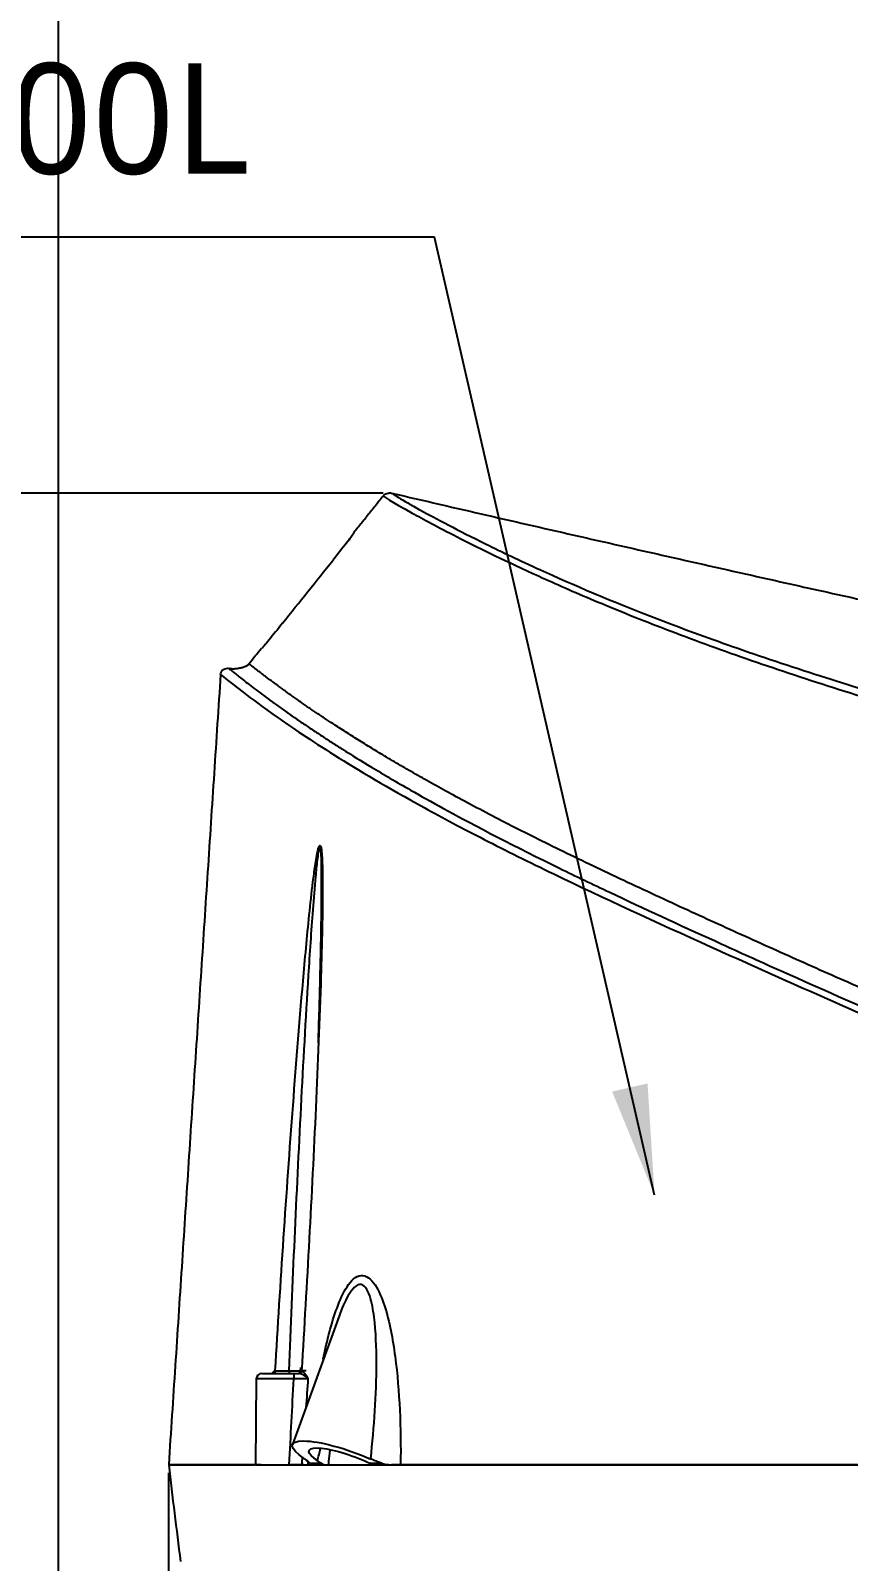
# Model space of a CAD drawing. Extents: x 796 to 6898, y -63 to 2465.
# Drawn here: x 972.8 to 1120.7, y 647.1 to 924.1 of the extents above; entities that cross this region are included whole.
import ezdxf

# ---------------------------------------------------------------- set-up
doc = ezdxf.new("R2010")
doc.units = 0
doc.header["$LTSCALE"] = 20
doc.header["$MEASUREMENT"] = 0
doc.layers.get('0').update_dxf_attribs({"linetype": 'CONTINUOUS'})
doc.layers.get('DEFPOINTS').update_dxf_attribs({"linetype": 'CONTINUOUS'})
for name, color, linetype in [('1', 7, 'CONTINUOUS'), ('2', 2, 'CONTINUOUS'), ('6', 6, 'CONTINUOUS')]:
    doc.layers.add(name, color=color, linetype=linetype)
doc.styles.add('ROMANS', font='NanumGothic.ttf', dxfattribs={"height": 10.144927})
doc.styles.get("Standard").update_dxf_attribs({"font": 'NanumGothic.ttf'})
doc.dimstyles.get("Standard").update_dxf_attribs({"dimtxt": 2.7, "dimasz": 2.5, "dimexe": 1.5, "dimexo": 1.5, "dimgap": 1.5, "dimtad": 1, "dimdec": 0, "dimlfac": 10, "dimzin": 0, "dimdsep": 46, "dimtxsty": 'Standard', "dimcen": 0, "dimclrt": 2, "dimadec": 0, "dimazin": 0, "dimtfac": 1, "dimtdec": 0, "dimtmove": 0, "dimatfit": 3, "dimfxl": 0, "dimtolj": 1, "dimtzin": 0, "dimarcsym": 0})

# ---------------------------------------------------------------- blocks, each defined once
blk = doc.blocks.new('*D40')
at = {"color": 3, "lineweight": -2}
for p, q in [((997.8, 663.1), (997.8, 170.44)), ((1282.8, 217.31), (1282.8, 170.44)), ((1027.8, 175.44), (1252.8, 175.44))]:
    blk.add_line(p, q, dxfattribs=at)
at = {"color": 3}
for points in [[(1027.8, 180.44), (1027.8, 170.44), (997.8, 175.44)], [(1252.8, 180.44), (1252.8, 170.44), (1282.8, 175.44)]]:
    blk.add_solid(points, dxfattribs=at)
at = {"layer": 'DEFPOINTS', "color": 0}
for p in [(997.8, 664.6), (1282.8, 218.81), (1282.8, 175.44)]:
    blk.add_point(p, dxfattribs=at)
at = {"color": 2, "insert": (1140.3, 201.78), "char_height": 30, "attachment_point": 5}
blk.add_mtext('\\A1;285', dxfattribs=at)
blk = doc.blocks.new('*D35')
at = {"color": 3, "lineweight": -2}
for p, q in [((1036.6, 840.42), (836.73, 840.42)), ((841.73, 810.42), (841.73, 314.6)), ((1016.31, 284.6), (836.73, 284.6))]:
    blk.add_line(p, q, dxfattribs=at)
at = {"color": 3}
for points in [[(836.73, 810.42), (846.73, 810.42), (841.73, 840.42)], [(836.73, 314.6), (846.73, 314.6), (841.73, 284.6)]]:
    blk.add_solid(points, dxfattribs=at)
at = {"layer": 'DEFPOINTS', "color": 0}
for p in [(1038.1, 840.42), (841.73, 284.6), (1017.81, 284.6)]:
    blk.add_point(p, dxfattribs=at)
at = {"color": 2, "insert": (815.57, 562.51), "char_height": 30, "attachment_point": 5, "rotation": 90}
blk.add_mtext('\\A1;555', dxfattribs=at)
blk = doc.blocks.new('*D33')
at = {"color": 3, "lineweight": -2}
for p, q in [((1722.08, 671.13), (1722.08, 20.68)), ((977.8, 283.1), (977.8, 20.68)), ((1007.8, 25.68), (1692.08, 25.68))]:
    blk.add_line(p, q, dxfattribs=at)
at = {"color": 3}
for points in [[(1007.8, 30.68), (1007.8, 20.68), (977.8, 25.68)], [(1692.08, 30.68), (1692.08, 20.68), (1722.08, 25.68)]]:
    blk.add_solid(points, dxfattribs=at)
at = {"layer": 'DEFPOINTS', "color": 0}
for p in [(1722.08, 672.63), (977.8, 284.6), (1722.08, 25.68)]:
    blk.add_point(p, dxfattribs=at)
at = {"color": 2, "insert": (1349.94, 51.84), "char_height": 30, "attachment_point": 5}
blk.add_mtext('\\A1;745', dxfattribs=at)

msp = doc.modelspace()

# ---------------------------------------------------------------- linework, layer by layer
at = {"layer": '1', "color": 0, "linetype": 'Continuous'}
for p, q in [((1028.43, 691), (1020.2, 668.24)), ((1019.53, 681.6), (1021.62, 681.6)), ((1013.65, 680.11), (1013.52, 664.6)), ((1020.42, 680.11), (1013.65, 680.11)), ((1014.65, 681.1), (1020.46, 681.1)), ((1023.35, 664.85), (1025.41, 664.85)), ((1034.31, 664.85), (1036.35, 664.85)), ((1013.52, 664.6), (1019.62, 664.6))]:
    msp.add_line(p, q, dxfattribs=at)
msp.add_arc((1014.65, 680.1), 1, 90, 179.5, dxfattribs=at)
for centre, major_axis, ratio, start_param, end_param in [((1016.66, 681.6), (0, 0.5), 0.91276, 3.141593, 4.645772), ((1016.61, 681.6), (0.069, -0.495), 0.930308, 6.259319, 7.659119), ((1019.68, 681.6), (0, 0.5), 0.295777, 1.579523, 3.141593), ((1021.14, 681.6), (0, -0.5), 1, 0.000122, 1.514505), ((1021.32, 681.6), (0, 0.5), 0.926183, 3.141593, 4.645863), ((1021.38, 681.6), (0.063, 0.496), 0.904088, 3.303319, 4.760524), ((1020.46, 680.1), (0, -1), 0.041561, 3.141593, 4.703662)]:
    msp.add_ellipse(centre, major_axis=major_axis, ratio=ratio, start_param=start_param, end_param=end_param, dxfattribs=at)
at = {"layer": '1', "color": 0, "linetype": 'Continuous', "extrusion": (0, 0, -1)}
for major_axis, start_param, end_param in [((-10.34, 3.75), 5.536393, 8.148925), ((-7.35, 2.66), 5.536241, 8.151551)]:
    msp.add_ellipse((1030.54, 664.49), major_axis=major_axis, ratio=0.22463, start_param=start_param, end_param=end_param, dxfattribs=at)
at = {"layer": '1', "color": 0, "linetype": 'Continuous'}
for points, degree in [([(1036.6, 839.89), (1030.97, 832.86)], 1), ([(1038.1, 840.42), (1150.15, 814.39), (1274.16, 788.76)], 2), ([(1018.42, 816.9), (1021.46, 820.7), (1024.5, 824.5), (1027.54, 828.3)], 3), ([(1012.33, 809.54), (1013.08, 810.48), (1013.83, 811.41), (1014.58, 812.35)], 3), ([(1012.33, 809.54), (1012.06, 809.21), (1011.8, 808.87), (1010.29, 808.52), (1009.31, 808.5), (1008.74, 808.67)], 5), ([(1012.34, 809.53), (1012.23, 809.18), (1011.45, 808.97)], 2), ([(1007.19, 807.59), (1002.5, 736.1), (997.81, 664.6)], 2), ([(1016.52, 681.13), (1016.7, 681.37), (1016.88, 681.54), (1017.07, 681.56)], 3), ([(1017.07, 681.56), (1017.11, 681.57)], 1), ([(1021.64, 682.18), (1021.6, 681.57)], 1), ([(1021.78, 681.57), (1021.83, 681.56)], 1), ([(1021.83, 681.56), (1022.29, 681.5), (1022.66, 680.83), (1023, 680.17)], 3), ([(1016.73, 681.35), (1016.72, 681.27), (1016.72, 681.18), (1016.71, 681.1)], 3), ([(1019.62, 664.6), (1019.9, 669.77), (1020.16, 674.94), (1020.42, 680.11)], 3), ([(1020.46, 681.1), (1020.75, 681.1), (1021.04, 681.1), (1021.32, 681.1)], 3), ([(1021.39, 681.1), (1021.32, 681.1)], 1), ([(1023, 680.17), (1022.6, 680.58), (1022.01, 681.05), (1021.39, 681.1)], 3), ([(1023, 680.17), (1022.87, 678.42), (1022.75, 676.67), (1022.62, 674.92)], 3), ([(1021.96, 665.99), (1021.93, 665.52), (1021.89, 665.06), (1021.86, 664.6)], 3), ([(1022.38, 665.66), (1022.83, 665.37), (1023.16, 665.09), (1023.35, 664.85)], 3), ([(1022.99, 664.6), (1023.01, 664.77), (1023.03, 664.95), (1023.04, 665.12)], 3), ([(1023.54, 664.6), (1023.58, 664.6), (1023.51, 664.65), (1023.35, 664.85)], 3), ([(1024.74, 665.32), (1024.91, 666.07), (1025.08, 666.82), (1025.26, 667.57)], 3), ([(1025.41, 664.85), (1025.21, 665), (1024.99, 665.16), (1024.74, 665.32)], 3), ([(1025.41, 664.85), (1025.63, 664.68), (1025.85, 664.6), (1026.04, 664.6)], 3), ([(1033.27, 665.29), (1033.61, 665.14), (1033.96, 664.99), (1034.31, 664.85)], 3), ([(997.81, 664.6), (998.48, 658.75), (999.19, 652.92), (999.95, 647.1)], 3), ([(1022.24, 664.6), (1022.11, 664.6), (1021.98, 664.6), (1021.86, 664.6)], 3), ([(1039.75, 664.6), (1039.29, 664.6), (1038.73, 664.6), (1038.11, 664.6)], 3)]:
    msp.add_open_spline(points, degree=degree, dxfattribs=at)
for points, degree, knots in [([(1036.59, 839.89), (1036.55, 839.9), (1037.93, 838.97), (1042.83, 836.27), (1043.97, 835.64), (1046.66, 834.22), (1048.21, 833.41), (1053.52, 830.7), (1057.91, 828.52), (1066.59, 824.55), (1069.84, 823.1), (1077.01, 820.05), (1080.94, 818.43), (1089.69, 815.02), (1094.48, 813.24), (1104.42, 809.71), (1109.62, 807.95), (1120.38, 804.46), (1125.93, 802.73), (1137.04, 799.4), (1142.64, 797.77), (1159.55, 793.02), (1170.96, 790), (1182.43, 787.09)], 3, [0, 0, 0, 0, 0.25, 0.25, 0.3125, 0.3125, 0.375, 0.375, 0.5, 0.5, 0.5625, 0.5625, 0.625, 0.625, 0.6875, 0.6875, 0.75, 0.75, 0.8125, 0.8125, 0.875, 0.875, 1, 1, 1, 1]), ([(1036.59, 839.89), (1036.68, 840), (1036.78, 840.09), (1037.01, 840.26), (1037.14, 840.33), (1037.41, 840.42), (1037.55, 840.45), (1037.83, 840.46), (1037.97, 840.45), (1038.1, 840.42)], 3, [0, 0, 0, 0, 0.25, 0.25, 0.5, 0.5, 0.75, 0.75, 1, 1, 1, 1]), ([(1038.1, 840.42), (1038.16, 840.38), (1038.27, 840.3), (1039.26, 839.68), (1040.87, 838.73), (1043.6, 837.2), (1047.93, 834.86), (1054.94, 831.28), (1066.03, 825.97), (1081.27, 819.4), (1099.88, 812.56), (1115.08, 807.47), (1131.62, 802.38), (1145.33, 798.43), (1156.6, 795.33), (1164.82, 793.13), (1173.63, 790.82), (1179.72, 789.27), (1182.85, 788.48)], 3, [0, 0, 0, 0, 0.066982, 0.130716, 0.191334, 0.248966, 0.335776, 0.415755, 0.499002, 0.623838, 0.68452, 0.749311, 0.808177, 0.874762, 0.902999, 0.933262, 0.965585, 1, 1, 1, 1]), ([(1031.05, 832.85), (1031.08, 832.85), (1030.59, 832.19), (1029.22, 830.43), (1028.39, 829.36), (1027.54, 828.3)], 3, [0, 0, 0, 0, 0.5, 0.5, 1, 1, 1, 1]), ([(1018.42, 816.9), (1017.56, 815.82), (1016.7, 814.76), (1015.26, 813.01), (1014.69, 812.35), (1014.66, 812.35)], 3, [0, 0, 0, 0, 0.5, 0.5, 1, 1, 1, 1]), ([(1197.56, 720.15), (1181.76, 726.14), (1159.72, 734.96), (1131.32, 746.87), (1101, 760.53), (1073.4, 773.33), (1061.36, 779.39), (1054.31, 783.06), (1051.24, 784.69), (1046.56, 787.23), (1035.62, 793.39), (1022.34, 801.8), (1016.01, 806.63), (1013.1, 808.9), (1012.3, 809.55), (1012.34, 809.54)], 5, [0, 0, 0, 0, 0, 0, 0.250341, 0.358856, 0.460934, 0.478679, 0.481634, 0.492462, 0.516068, 0.531789, 0.594361, 0.780792, 1, 1, 1, 1, 1, 1]), ([(1007.19, 807.6), (1007.22, 807.92), (1007.39, 808.29), (1008.02, 808.73), (1008.44, 808.76), (1008.73, 808.67)], 3, [0, 0, 0, 0, 0.5, 0.5, 1, 1, 1, 1]), ([(1007.2, 807.6), (1007.23, 807.55), (1008.29, 806.64), (1012.77, 803.22), (1014.77, 801.73), (1020.11, 797.98), (1023.47, 795.71), (1032.11, 790.28), (1037.41, 787.12), (1047.31, 781.69), (1050.93, 779.77), (1058.79, 775.74), (1063.02, 773.64), (1076.34, 767.22), (1086.03, 762.77), (1105.73, 753.87), (1115.78, 749.39), (1125.9, 744.98)], 3, [0, 0, 0, 0, 0.248239, 0.248239, 0.373532, 0.373532, 0.498826, 0.498826, 0.624119, 0.624119, 0.686766, 0.686766, 0.749413, 0.749413, 0.874706, 0.874706, 1, 1, 1, 1]), ([(1008.74, 808.67), (1008.75, 808.66), (1008.78, 808.62), (1009.1, 808.36), (1009.61, 807.94), (1010.32, 807.37), (1011.22, 806.66), (1012.3, 805.82), (1013.55, 804.87), (1014.94, 803.83), (1016.46, 802.71), (1018.1, 801.52), (1019.84, 800.3), (1021.66, 799.04), (1023.53, 797.78), (1025.42, 796.52), (1027.32, 795.29), (1030.17, 793.47), (1034.58, 790.73), (1040.69, 787.14), (1051.03, 781.35), (1063.37, 774.97), (1080.5, 766.77), (1093.35, 760.85), (1109.75, 753.41), (1119.8, 748.98), (1126.5, 746.03)], 3, [0, 0, 0, 0, 0.043803, 0.085816, 0.126123, 0.164778, 0.201813, 0.237237, 0.271048, 0.303235, 0.33378, 0.362666, 0.389876, 0.415398, 0.439219, 0.461332, 0.481735, 0.500424, 0.547145, 0.600351, 0.638368, 0.749997, 0.792002, 0.875008, 0.916739, 1, 1, 1, 1]), ([(1017.07, 681.56), (1018.04, 697.59), (1019.1, 713.61), (1020.9, 737.63), (1021.53, 745.63), (1022.6, 757.62), (1022.97, 761.61), (1023.61, 767.57), (1023.83, 769.56), (1024.22, 772.52), (1024.36, 773.5), (1024.61, 774.94), (1024.7, 775.42), (1024.87, 776.1), (1024.94, 776.33), (1025.11, 776.66), (1025.23, 776.67), (1025.42, 776.16), (1025.46, 775.66), (1025.53, 774.73), (1025.56, 774.25), (1025.62, 772.8), (1025.63, 771.83), (1025.66, 768.89), (1025.65, 766.92), (1025.57, 760.99), (1025.47, 757.03), (1025.1, 745.14), (1024.77, 737.2), (1023.69, 713.36), (1022.81, 697.46), (1021.83, 681.56)], 3, [0, 0, 0, 0, 0.25, 0.25, 0.375, 0.375, 0.4375, 0.4375, 0.46875, 0.46875, 0.484375, 0.484375, 0.492187, 0.492187, 0.496094, 0.496094, 0.5, 0.5, 0.507812, 0.507812, 0.515625, 0.515625, 0.53125, 0.53125, 0.5625, 0.5625, 0.625, 0.625, 0.75, 0.75, 1, 1, 1, 1]), ([(1024.88, 740.86), (1025, 744.89), (1025.12, 748.92), (1025.31, 756.91), (1025.39, 760.87), (1025.47, 766.8), (1025.48, 768.77), (1025.47, 771.72), (1025.47, 772.71), (1025.43, 774.17), (1025.41, 774.66), (1025.37, 775.38), (1025.35, 775.61), (1025.31, 776.08), (1025.29, 776.34), (1025.17, 776.56), (1025.11, 776.51), (1025.04, 776.33), (1025.01, 776.22), (1024.93, 775.88), (1024.89, 775.64), (1024.78, 774.92), (1024.72, 774.43), (1024.55, 772.97), (1024.45, 771.98), (1024.18, 769.02), (1024.02, 767.04), (1023.57, 761.09), (1023.3, 757.13), (1022.55, 745.21), (1022.11, 737.26), (1020.87, 713.41), (1020.16, 697.5), (1019.53, 681.6)], 3, [0, 0, 0, 0, 0.092291, 0.092291, 0.183062, 0.183062, 0.228448, 0.228448, 0.25114, 0.25114, 0.262487, 0.262487, 0.26816, 0.26816, 0.273833, 0.273833, 0.27667, 0.27667, 0.279506, 0.279506, 0.285179, 0.285179, 0.296526, 0.296526, 0.319218, 0.319218, 0.364604, 0.364604, 0.455375, 0.455375, 0.636917, 0.636917, 1, 1, 1, 1]), ([(1025.74, 683.67), (1025.76, 683.76), (1025.78, 683.85), (1026.45, 687.06), (1027.21, 690.13), (1028.77, 694.36), (1029.35, 695.69), (1030.79, 697.9), (1031.66, 698.76), (1033.53, 698.93), (1034.43, 698.2), (1035.84, 696.07), (1036.39, 694.73), (1037.76, 690.5), (1038.33, 687.35), (1039.6, 677.79), (1039.83, 671.21), (1039.75, 664.6)], 3, [0, 0, 0, 0, 0.004872, 0.004872, 0.170727, 0.170727, 0.253654, 0.253654, 0.336581, 0.336581, 0.419509, 0.419509, 0.502436, 0.502436, 0.668291, 0.668291, 1, 1, 1, 1]), ([(1034.36, 665.63), (1034.96, 671.43), (1035.38, 677.23), (1035.39, 685.8), (1035.3, 688.64), (1034.79, 692.66), (1034.55, 693.99), (1033.97, 695.71), (1033.74, 696.25), (1033.12, 697.04), (1032.73, 697.28), (1031.88, 697.15), (1031.46, 696.81), (1030.71, 695.92), (1030.37, 695.37), (1029.43, 693.62), (1028.91, 692.34), (1028.42, 690.98), (1028.41, 690.95), (1028.4, 690.92)], 3, [0, 0, 0, 0, 0.399192, 0.399192, 0.598787, 0.598787, 0.698585, 0.698585, 0.748484, 0.748484, 0.798383, 0.798383, 0.848282, 0.848282, 0.898181, 0.898181, 0.997979, 0.997979, 1, 1, 1, 1]), ([(1017.11, 681.57), (1017.16, 681.57), (1017.22, 681.57), (1017.36, 681.57), (1017.44, 681.57), (1017.61, 681.57), (1017.7, 681.57), (1017.9, 681.57), (1018, 681.57), (1018.22, 681.58), (1018.34, 681.58), (1018.51, 681.58), (1018.57, 681.58), (1018.69, 681.58), (1018.75, 681.58), (1018.93, 681.59), (1019.06, 681.59), (1019.3, 681.59), (1019.42, 681.59), (1019.53, 681.6)], 3, [0, 0, 0, 0, 0.125, 0.125, 0.25, 0.25, 0.375, 0.375, 0.5, 0.5, 0.625, 0.625, 0.6875, 0.6875, 0.75, 0.75, 0.875, 0.875, 1, 1, 1, 1]), ([(1022.67, 681.6), (1022.47, 681.59), (1022.29, 681.59), (1021.99, 681.58), (1021.87, 681.58), (1021.7, 681.57), (1021.67, 681.57), (1021.65, 681.57), (1021.6, 681.57), (1021.65, 681.57), (1021.74, 681.57), (1021.76, 681.57), (1021.78, 681.57)], 3, [0, 0, 0, 0, 0.233719, 0.233719, 0.467382, 0.467382, 0.700651, 0.700651, 0.700651, 0.933335, 0.933335, 1, 1, 1, 1]), ([(1023, 680.17), (1022.94, 680.17), (1022.87, 680.16), (1022.72, 680.16), (1022.63, 680.16), (1022.46, 680.16), (1022.36, 680.15), (1022.16, 680.15), (1022.05, 680.15), (1021.82, 680.14), (1021.71, 680.14), (1021.46, 680.13), (1021.34, 680.13), (1020.96, 680.12), (1020.69, 680.12), (1020.42, 680.11)], 3, [0, 0, 0, 0, 0.125, 0.125, 0.25, 0.25, 0.375, 0.375, 0.5, 0.5, 0.625, 0.625, 0.75, 0.75, 1, 1, 1, 1]), ([(1026.74, 664.59), (1026.76, 664.79), (1026.84, 665.66), (1026.93, 666.54), (1027, 667.21)], 3, [0, 0, 0, 0, 0.225525, 1, 1, 1, 1]), ([(1035.65, 664.6), (1035.27, 664.6), (1034.88, 664.66), (1034.44, 664.8), (1034.38, 664.82), (1034.31, 664.85)], 3, [0, 0, 0, 0, 0.839144, 0.839144, 1, 1, 1, 1]), ([(1036.35, 664.85), (1036.01, 664.97), (1035.67, 665.09), (1035, 665.35), (1034.67, 665.49), (1034.36, 665.63)], 3, [0, 0, 0, 0, 0.5, 0.5, 1, 1, 1, 1]), ([(1036.35, 664.85), (1036.75, 664.71), (1037.18, 664.64), (1037.77, 664.6), (1037.94, 664.6), (1038.11, 664.6)], 3, [0, 0, 0, 0, 0.700171, 0.700171, 1, 1, 1, 1]), ([(997.8, 664.6), (997.83, 664.6), (997.99, 664.6), (998.77, 664.6), (999.37, 664.6), (1001.13, 664.6), (1002.28, 664.6), (1005.29, 664.6), (1007.14, 664.6), (1010.65, 664.6), (1011.93, 664.6), (1013.35, 664.6)], 3, [0, 0, 0, 0, 0.222313, 0.222313, 0.444625, 0.444625, 0.666938, 0.666938, 0.88925, 0.88925, 1, 1, 1, 1]), ([(1014.51, 664.6), (1014.31, 664.6), (1010.94, 664.6), (1005.56, 664.6), (1001.76, 664.6), (999.84, 664.6), (998.92, 664.6), (998.27, 664.6), (997.88, 664.6), (997.84, 664.6), (997.82, 664.6)], 3, [0, 0, 0, 0, 0.014589, 0.248129, 0.509826, 0.602704, 0.698631, 0.79767, 0.899881, 1, 1, 1, 1]), ([(1017.81, 664.6), (1017.91, 664.6), (1018.01, 664.6), (1019.85, 664.6), (1021.75, 664.6), (1025.94, 664.6), (1028.23, 664.6), (1033.25, 664.6), (1035.99, 664.6), (1041.92, 664.6), (1045.14, 664.6), (1052.02, 664.6), (1055.69, 664.6), (1063.38, 664.6), (1067.39, 664.6), (1079.78, 664.6), (1088.46, 664.6), (1101.66, 664.6), (1106.1, 664.6), (1115.01, 664.6), (1119.48, 664.6), (1132.91, 664.6), (1141.9, 664.6), (1159.88, 664.6), (1168.87, 664.6), (1186.86, 664.6), (1195.85, 664.6), (1213.83, 664.6), (1222.84, 664.6), (1240.78, 664.6), (1259.04, 664.6), (1285.02, 664.6), (1317.95, 664.6), (1339.7, 664.6), (1373.97, 664.6), (1395.99, 664.6), (1429.01, 664.6), (1440.01, 664.6), (1461.99, 664.6), (1472.97, 664.6), (1494.88, 664.6), (1505.81, 664.6), (1527.57, 664.6), (1538.4, 664.6), (1559.84, 664.6), (1570.45, 664.6), (1591.21, 664.6), (1601.36, 664.6), (1620.84, 664.6), (1630.16, 664.6), (1647.74, 664.6), (1656.04, 664.6), (1671.33, 664.6), (1678.32, 664.6), (1690.63, 664.6), (1695.94, 664.6), (1704.53, 664.6), (1707.8, 664.6), (1710.07, 664.6), (1710.18, 664.6), (1710.29, 664.6)], 3, [0, 0, 0, 0, 0.001051, 0.001051, 0.019011, 0.019011, 0.036972, 0.036972, 0.054932, 0.054932, 0.072893, 0.072893, 0.090853, 0.090853, 0.108814, 0.108814, 0.144735, 0.144735, 0.162695, 0.162695, 0.180656, 0.180656, 0.216577, 0.216577, 0.252498, 0.252498, 0.288418, 0.288418, 0.324339, 0.324339, 0.36026, 0.396181, 0.432102, 0.476413, 0.476413, 0.556645, 0.556645, 0.596761, 0.596761, 0.636877, 0.636877, 0.676993, 0.676993, 0.717109, 0.717109, 0.757225, 0.757225, 0.797341, 0.797341, 0.837457, 0.837457, 0.877573, 0.877573, 0.917689, 0.917689, 0.957805, 0.957805, 0.997921, 0.997921, 1, 1, 1, 1]), ([(1021.86, 664.6), (1021.71, 664.6), (1021.51, 664.6), (1021.03, 664.6), (1020.74, 664.6), (1020.18, 664.6), (1019.9, 664.6), (1019.62, 664.6)], 3, [0, 0, 0, 0, 0.351432, 0.351432, 0.702814, 0.702814, 1, 1, 1, 1]), ([(1292.6, 664.6), (1280.67, 664.6), (1255.42, 664.6), (1220.2, 664.6), (1186.95, 664.6), (1157.04, 664.6), (1127.16, 664.6), (1097.47, 664.6), (1073.29, 664.6), (1055.8, 664.6), (1047.12, 664.6), (1042.03, 664.6), (1040.51, 664.6), (1039.75, 664.6)], 3, [0, 0, 0, 0, 0.136769, 0.289412, 0.403648, 0.517866, 0.632081, 0.746234, 0.860221, 0.918075, 0.974335, 0.987093, 1, 1, 1, 1])]:
    msp.add_open_spline(points, degree=degree, knots=knots, dxfattribs=at)
at = {"layer": '6'}
msp.add_lwpolyline([(2072.83, 2209.63), (977.8, 2209.63), (977.8, 284.6), (2905.3, 284.6), (2905.3, 1309.6)], dxfattribs=at)

# ---------------------------------------------------------------- texts
at = {"layer": '2', "insert": (903.28, 908.06), "char_height": 20, "attachment_point": 4, "style": 'ROMANS'}
msp.add_mtext('TFT-800L', dxfattribs=at)

# ---------------------------------------------------------------- dimensions: what is measured, and where the dimension line sits
dim = msp.add_linear_dim(base=(841.73, 284.6), p1=(1038.1, 840.42), p2=(1017.81, 284.6), angle=90, text='555', dimstyle='Standard', override={"dimtxt": 30, "dimasz": 30, "dimexe": 5, "dimgap": 10, "dimlfac": 1, "dimzin": 12, "dimclrd": 3, "dimclre": 3, "dimazin": 2, "dimarcsym": 1})
dim.commit()
dim.dimension.update_dxf_attribs({"geometry": '*D35', "text_midpoint": (841.73, 562.51), "dimtype": 160})
dim = msp.add_linear_dim(base=(1722.08, 25.68), p1=(977.8, 284.6), p2=(1722.08, 672.63), text='745', dimstyle='Standard', override={"dimtxt": 30, "dimasz": 30, "dimexe": 5, "dimgap": 10, "dimlfac": 1, "dimzin": 12, "dimclrd": 3, "dimclre": 3, "dimazin": 2, "dimarcsym": 1})
dim.commit()
dim.dimension.update_dxf_attribs({"geometry": '*D33', "text_midpoint": (1349.94, 25.68), "dimtype": 160})
dim = msp.add_linear_dim(base=(1282.8, 175.44), p1=(997.8, 664.6), p2=(1282.8, 218.81), dimstyle='Standard', override={"dimtxt": 30, "dimasz": 30, "dimexe": 5, "dimgap": 10, "dimlfac": 1, "dimzin": 12, "dimclrd": 3, "dimclre": 3, "dimazin": 2, "dimarcsym": 1})
dim.commit()
dim.dimension.update_dxf_attribs({"geometry": '*D40', "text_midpoint": (1140.3, 175.44), "dimtype": 160})

# ---------------------------------------------------------------- leaders
msp.add_leader([(1085.69, 713.36), (1045.9, 886.72), (901.33, 886.72)], dimstyle='Standard', override={"dimtxt": 20, "dimasz": 20, "dimexe": 5, "dimgap": 10, "dimtad": 0, "dimtih": 1, "dimtoh": 1, "dimlfac": 1, "dimzin": 12, "dimclrd": 3, "dimclre": 3, "dimazin": 2, "dimarcsym": 1})

doc.saveas('drawing.dxf')
